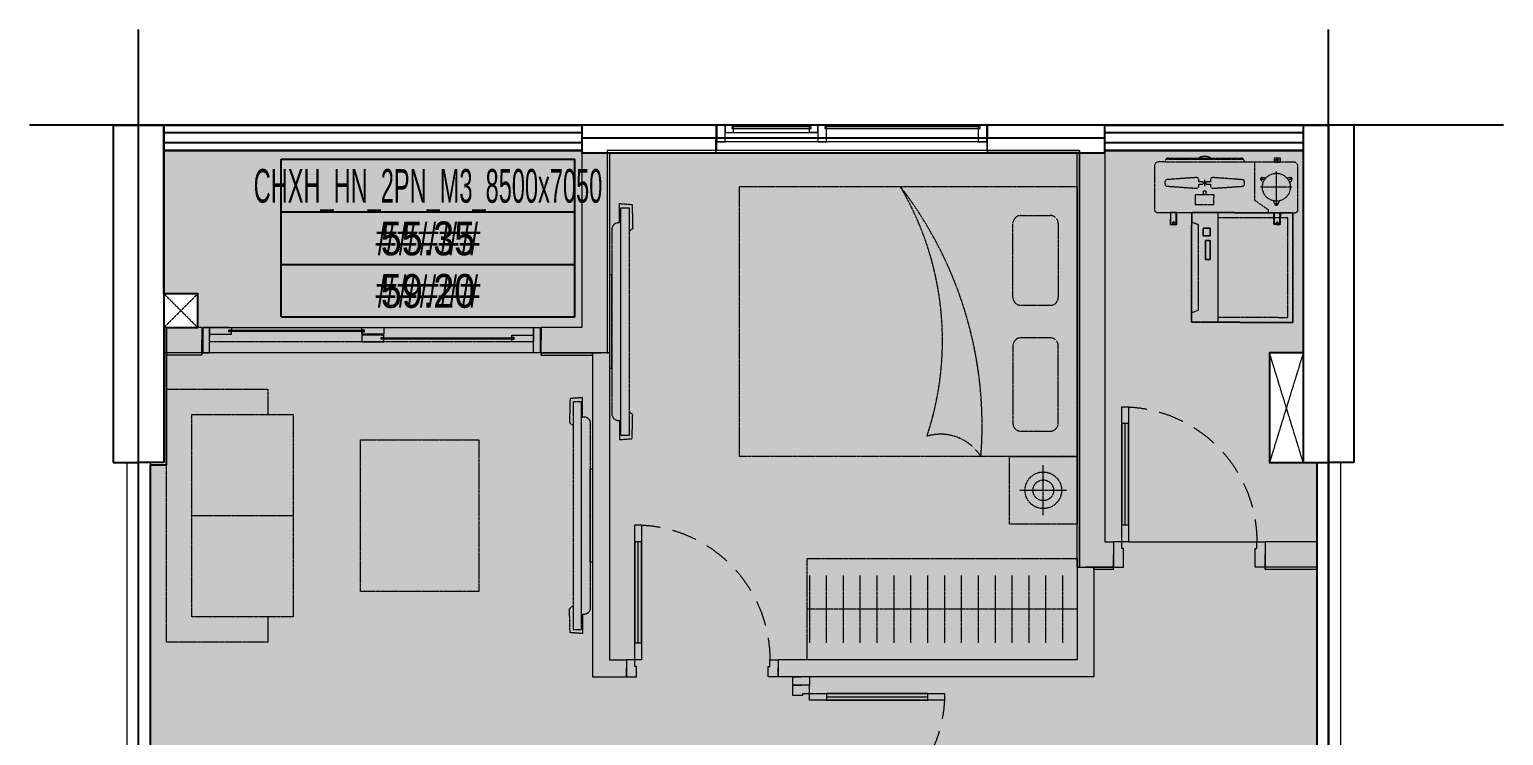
# Model space of a CAD drawing. Header units: millimetres. Extents: x -623 to 8130, y -735 to 8898.
# Drawn here: x -603 to 8130, y 4712 to 8898 of the extents above; entities that cross this region are included whole.
import ezdxf
from ezdxf.enums import TextEntityAlignment as Align

# ---------------------------------------------------------------- set-up
doc = ezdxf.new("R2010")
doc.units = ezdxf.units.MM
doc.linetypes.add('3PN B$0$HIDDENX2', pattern=[0.75, 0.5, -0.25])
doc.linetypes.add('HIDDEN', pattern=[9.525, 6.35, -3.175])
doc.layers.get('0').update_dxf_attribs({"color": 231})
doc.layers.get('DefPoints').update_dxf_attribs({"color": 191})
doc.layers.add('2pn_t1', color=7, linetype='Continuous', true_color=0xb8c7d1)
doc.layers.add('A-AREA-SPACE', color=130, linetype='Continuous', plot=False)
doc.layers.add('A-AREA-WALL-CENTER', color=210, linetype='Continuous', plot=False)
doc.layers.add('A-CONC', color=2, linetype='Continuous')
doc.layers.add('A-RAIL', color=153, linetype='Continuous')
for name, color, linetype, lineweight in [('A-DOOR', 142, 'Continuous', 9), ('A-FNSH', 253, 'Continuous', 9), ('A-FURN', 251, 'HIDDEN', 5), ('A-HIDD', 45, 'HIDDEN', 9), ('A-WALL-INT', 31, 'Continuous', 20), ('A-WALL-PRTN', 6, 'Continuous', 9)]:
    doc.layers.add(name, color=color, linetype=linetype, lineweight=lineweight)
doc.styles.add('VTK_Arial', font='arial.ttf', dxfattribs={"width": 0.8})

# ---------------------------------------------------------------- blocks, each defined once
blk = doc.blocks.new('DT-CAN')
at = {"layer": 'DefPoints'}
for p, q in [((-870.7, 0), (870.7, 0)), ((-870.7, -934.4), (-870.7, 0)), ((870.7, -934.4), (870.7, 0)), ((-870.7, -311.5), (870.7, -311.5)), ((-870.7, -622.9), (870.7, -622.9)), ((-870.7, -934.4), (870.7, -934.4))]:
    blk.add_line(p, q, dxfattribs=at)
at = {"layer": 'DefPoints', "color": 7, "style": 'VTK_Arial', "width": 0.5}
blk.add_attdef('LOAICAN', text='', height=200, dxfattribs=at).set_placement((0, -257.5), align=Align.CENTER)
at = {"layer": 'DefPoints', "color": 5, "style": 'VTK_Arial', "width": 0.8}
blk.add_attdef('DT-TT', text='', height=200, dxfattribs=at).set_placement((0, -569), align=Align.CENTER)
at = {"layer": 'DefPoints', "color": 6, "style": 'VTK_Arial', "width": 0.8}
blk.add_attdef('DT-TIM', text='', height=200, dxfattribs=at).set_placement((0, -880.4), align=Align.CENTER)
blk = doc.blocks.new('*U106')
blk.add_line((2475, 150), (0, 150))
for points in [[(0, 150), (2475, 150), (2475, 0), (0, 0)], [(0, 105), (2475, 105), (2475, 45), (0, 45)]]:
    blk.add_lwpolyline(points, close=True)
blk = doc.blocks.new('*U108')
blk.add_line((1175, 150), (0, 150))
for points in [[(0, 150), (1175, 150), (1175, 0), (0, 0)], [(0, 105), (1175, 105), (1175, 45), (0, 45)]]:
    blk.add_lwpolyline(points, close=True)
blk = doc.blocks.new('*U34')
blk.add_line((-100, -70), (-700, -70))
for points in [[(100, 0), (100, -60), (40, -60), (40, -50), (0, -50), (0, 0)], [(0, -50), (-800, -50), (-800, -90), (0, -90)], [(-100, -50), (-100, -90), (-700, -90), (-700, -50)], [(100, -900), (100, -840), (40, -840), (40, -850), (0, -850), (0, -900)]]:
    blk.add_lwpolyline(points, close=True)
at = {"linetype": '3PN B$0$HIDDENX2', "ltscale": 300}
blk.add_arc((0, -50), 800, 180, 270, dxfattribs=at)
blk = doc.blocks.new('*U109')
at = {"linetype": 'HIDDEN', "ltscale": 0.3}
for p, q in [((650, 0), (0, 0)), ((0, 0), (0, -600)), ((0, 0), (0, -444.2)), ((0, 0), (650, 0)), ((650, -600), (650, 0)), ((650, 0), (650, -444.2)), ((30, -30), (620, -30)), ((30, -444.2), (30, -30)), ((620, -30), (620, -444.2)), ((0, -600), (0, -444.2)), ((650, -444.2), (0, -444.2)), ((620, -444.2), (30, -444.2)), ((373.1, -490.4), (373.1, -518.1)), ((483.8, -490.4), (373.1, -490.4)), ((373.1, -518.1), (483.8, -518.1)), ((483.8, -518.1), (483.8, -490.4)), ((511.5, -490.4), (511.5, -531.9)), ((557.7, -490.4), (511.5, -490.4)), ((557.7, -531.9), (557.7, -490.4)), ((650, -600), (650, -444.2)), ((0, -600), (650, -600)), ((0, -600), (650, -600)), ((56.2, -600), (72.3, -559.6)), ((72.3, -559.6), (577.7, -559.6)), ((511.5, -531.9), (557.7, -531.9)), ((577.7, -559.6), (593.8, -600))]:
    blk.add_line(p, q, dxfattribs=at)
for points in [[(650, -600), (0, -600), (0, 0), (650, 0)], [(650, -600), (0, -600), (0, -444.2), (0, 0), (650, 0), (650, -444.2)], [(30, -444.2), (30, -30), (620, -30), (620, -444.2)], [(483.8, -518.1), (373.1, -518.1), (373.1, -490.4), (483.8, -490.4)], [(557.7, -531.9), (511.5, -531.9), (511.5, -490.4), (557.7, -490.4)]]:
    blk.add_lwpolyline(points, close=True, dxfattribs=at)
blk = doc.blocks.new('E-CHUNG-CUCNONG-DH')
at = {"linetype": 'HIDDEN', "ltscale": 0.3}
for p, q in [((292.8, 313.7), (311.7, 313.7)), ((302.2, 304.3), (302.2, 323.2)), ((-127.5, 157.6), (-127.5, 194.3)), ((221.4, 195.2), (205, 204.7)), ((217.9, 208.1), (208.5, 191.8)), ((297.5, 56.8), (297.5, 245.7)), ((373.6, 195.2), (390, 204.7)), ((386.5, 191.8), (377.1, 208.1)), ((391.9, 151.3), (203.1, 151.3)), ((288.1, 53.9), (306.9, 53.9)), ((297.5, 63.4), (297.5, 44.5)), ((-302.2, -61.4), (-321.1, -61.4)), ((-311.7, -51.9), (-311.7, -70.8)), ((292.8, -61.4), (311.7, -61.4)), ((302.2, -51.9), (302.2, -70.8))]:
    blk.add_line(p, q, dxfattribs=at)
blk.add_lwpolyline([(-406.1, 0), (406.1, 0, 0.414214), (425, 18.9), (425, 275.9, 0.414214), (401.4, 299.6), (-401.4, 299.6, 0.414214), (-425, 275.9), (-425, 18.9, 0.414214)], format="xyb", close=True, dxfattribs=at)
for points in [[(-363.6, 299.6), (-357.7, 314.3, -0.306678), (-344.6, 323.2), (89.6, 323.2, -0.306678), (102.7, 314.3), (108.6, 299.6)], [(219, 177.2), (205.8, 194.1, -0.677033), (214.5, 209.3), (235.8, 206.2)], [(359.2, 206.2), (380.5, 209.3, -0.677033), (389.2, 194.1), (376, 177.2)], [(314.2, 70.4), (306.3, 50.4, -0.677033), (288.7, 50.4), (280.8, 70.4)]]:
    blk.add_lwpolyline(points, format="xyb", dxfattribs=at)
for points in [[(102.7, 314.3), (-357.7, 314.3)], [(250.3, 0), (250.3, 16.2), (170, 72.6), (170, 299.6)], [(286.2, 323.2), (286.2, 299.6)], [(318.3, 323.2), (318.3, 299.6)], [(-134.4, 106.2), (-134.4, 128.2), (-120.6, 128.2), (-120.6, 106.2)], [(-327.7, -70.8), (-327.7, 0)], [(-295.6, -70.8), (-295.6, 0)], [(286.2, -70.8), (286.2, 0)], [(318.3, -70.8), (318.3, 0)]]:
    blk.add_lwpolyline(points, dxfattribs=at)
for points in [[(283.3, 299.6), (321.1, 299.6), (321.1, 323.2), (283.3, 323.2)], [(-182.9, 47.4), (-72.1, 47.4), (-72.1, 106.2), (-182.9, 106.2)], [(283.3, 0), (321.1, 0), (321.1, -70.8), (283.3, -70.8)], [(-292.8, 0), (-330.6, 0), (-330.6, -70.8), (-292.8, -70.8)]]:
    blk.add_lwpolyline(points, close=True, dxfattribs=at)
for centre, radius in [((302.2, 313.7), 4.72), ((297.5, 151.3), 82.6), ((-311.7, -61.4), 4.72), ((302.2, -61.4), 4.72)]:
    blk.add_circle(centre, radius, dxfattribs=at)
blk.add_arc((-127.5, 257.1), 75.6, 61.04446, 118.95554, dxfattribs=at)
for points, weights, knots in [([(-162.1, 193.1), (-162.1, 188.2), (-162.1, 183.3), (-148.2, 183.3), (-134.3, 183.3), (-134.3, 175.9), (-134.3, 168.6), (-148.2, 168.6), (-162.1, 168.6), (-162.1, 163.7), (-162.1, 158.8), (-162.1, 152.4), (-166.6, 148), (-171, 143.6), (-177.1, 144.2), (-264, 150.3), (-350.9, 156.5), (-363.6, 157.6), (-363.6, 171.1), (-363.6, 175.9), (-363.6, 180.7), (-363.6, 194.3), (-350.9, 195.4), (-264, 201.6), (-177.1, 207.7), (-171, 208.2), (-166.6, 203.9), (-162.1, 199.5), (-162.1, 193.1)], [1, 1, 1, 1, 1, 1, 1, 1, 1, 1, 1, 0.916058650995, 1, 0.916058650995, 1, 1, 1, 0.734760240583, 1, 1, 1, 0.734760240583, 1, 1, 1, 0.916058650995, 1, 0.916058650995, 1], [0, 0, 0, 1, 1, 2, 2, 3, 3, 4, 4, 5, 5, 5.825313, 5.825313, 6.650626, 6.650626, 7.650626, 7.650626, 9.141593, 9.141593, 10.141593, 10.141593, 11.632559, 11.632559, 12.632559, 12.632559, 13.457872, 13.457872, 14.283185, 14.283185, 14.283185]), ([(95.9, 156.5), (9, 150.3), (-77.9, 144.2), (-84, 143.6), (-88.4, 148), (-92.9, 152.4), (-92.9, 158.8), (-92.9, 163.7), (-92.9, 168.6), (-106.8, 168.6), (-120.7, 168.6), (-120.7, 175.9), (-120.7, 183.3), (-106.8, 183.3), (-92.9, 183.3), (-92.9, 188.2), (-92.9, 193.1), (-92.9, 199.5), (-88.4, 203.9), (-84, 208.2), (-77.9, 207.7), (9, 201.6), (95.9, 195.4), (108.6, 194.3), (108.6, 180.7), (108.6, 175.9), (108.6, 171.1), (108.6, 157.6), (95.9, 156.5)], [1, 1, 1, 0.916058650995, 1, 0.916058650995, 1, 1, 1, 1, 1, 1, 1, 1, 1, 1, 1, 0.916058650995, 1, 0.916058650995, 1, 1, 1, 0.734760240583, 1, 1, 1, 0.734760240583, 1], [0, 0, 0, 1, 1, 1.825313, 1.825313, 2.650626, 2.650626, 3.650626, 3.650626, 4.650626, 4.650626, 5.650626, 5.650626, 6.650626, 6.650626, 7.650626, 7.650626, 8.475939, 8.475939, 9.301253, 9.301253, 10.301253, 10.301253, 11.792219, 11.792219, 12.792219, 12.792219, 14.283185, 14.283185, 14.283185])]:
    blk.add_rational_spline(points, weights, degree=2, knots=knots, dxfattribs=at)
blk = doc.blocks.new('*U32')
at = {"linetype": 'HIDDEN', "ltscale": 0.3}
blk.add_line((1960, 85), (40, 85), dxfattribs=at)
for p, q in [((158.1, 15.5), (158.1, 24.5)), ((1060.6, 60.5), (1060.6, 69.5))]:
    blk.add_line(p, q)
blk.add_lwpolyline([(0, 0), (2000, 0), (2000, 150), (0, 150)], close=True)
for points in [[(40, 54.5), (40, 0), (0, 0), (0, 150), (40, 150), (40, 0), (40, 0), (40, 54.5)], [(1960, 54.5), (1960, 0), (2000, 0), (2000, 150), (1960, 150), (1960, 0), (1960, 0), (1960, 54.5)], [(155, 0), (40, 0), (40, 10), (40, 10), (40, 40), (155, 40), (162, 40), (170, 40), (170, 25), (155, 25), (155, 15)], [(155, 0), (162, 0), (170, 0), (170, 15), (155, 15)], [(158.1, 15.5), (954, 15.5), (954, 24.5), (158.1, 24.5)], [(1072.5, 45), (942.5, 45), (942.5, 45), (942.5, 45), (942.5, 85), (1057.5, 85), (1064.5, 85), (1072.5, 85), (1072.5, 70), (1057.5, 70), (1057.5, 60), (1072.5, 60), (1072.5, 45)], [(942.5, 0), (1072.5, 0), (1072.5, 0), (1072.5, 0), (1072.5, 40), (957.5, 40), (950.5, 40), (942.5, 40), (942.5, 25), (957.5, 25), (957.5, 15), (942.5, 15), (942.5, 0)], [(1060.6, 60.5), (1842, 60.5), (1842, 69.5), (1060.6, 69.5)], [(1960, 45), (1960, 45), (1960, 85), (1845.5, 85), (1838.5, 85), (1830.5, 85), (1830.5, 70), (1845.5, 70), (1845.5, 60)], [(1845.5, 60), (1830.5, 60), (1830.5, 45), (1960, 45), (1960, 45), (1960, 45), (1960, 45)]]:
    blk.add_lwpolyline(points)
blk = doc.blocks.new('*U33')
blk.add_line((0, -150), (1600, -150))
at = {"ltscale": 2000}
for points in [[(0, 0), (0, -150), (-5, -150), (-5, 0)], [(1605, 0), (1605, -150), (1600, -150), (1600, 0)]]:
    blk.add_lwpolyline(points, close=True, dxfattribs=at)
for points in [[(1600, 0), (0, 0), (0, -100), (1600, -100)], [(0, 0), (50, 0), (50, -100), (0, -100)], [(950, 0), (1000, 0), (1000, -100), (950, -100)], [(1000, 0), (1550, 0), (1550, -45), (1000, -45)], [(1050, 0), (1000, 0), (1000, -45), (1050, -45)], [(1500, 0), (1550, 0), (1550, -45), (1500, -45)], [(1550, 0), (1600, 0), (1600, -100), (1550, -100)], [(40, -10), (960, -10), (960, -20), (40, -20)], [(1040, -10), (1510, -10), (1510, -20), (1040, -20)]]:
    blk.add_lwpolyline(points, close=True)
blk = doc.blocks.new('*U17')
at = {"linetype": 'HIDDEN', "ltscale": 0.3}
for p, q in [((-750, -150), (-750, -1350)), ((-150, -150), (-750, -150)), ((-150, -1350), (-150, -150)), ((-150, -750), (-750, -750)), ((-750, -1350), (-150, -1350))]:
    blk.add_line(p, q, dxfattribs=at)
blk.add_lwpolyline([(-600, -1350), (-600, -1500), (0, -1500), (0, 0), (-600, 0), (-600, -150)], dxfattribs=at)
blk = doc.blocks.new('F-PK-TV-01')
at = {"linetype": 'HIDDEN', "ltscale": 0.3}
for points in [[(0, -113.8), (0, 0), (-73.9, -5.9), (-77.3, -148.1), (-56.2, -164.8)], [(0, -1285.4), (0, -1399.2), (-73.9, -1393.3), (-77.3, -1251.1), (-56.2, -1234.4)]]:
    blk.add_lwpolyline(points, dxfattribs=at)
for points in [[(-6.2, -1374.6), (-56.2, -1374.6), (-56.2, -24.6), (-6.2, -24.6)], [(60, -422.7), (45.8, -422.7), (45.8, -976.5), (60, -976.5)]]:
    blk.add_lwpolyline(points, close=True, dxfattribs=at)
blk.add_lwpolyline([(-6.2, -1285.4), (7.4, -1285.4, 0.414214), (45.8, -1247), (45.8, -152.2, 0.414214), (7.4, -113.8), (-6.2, -113.8)], format="xyb", close=True, dxfattribs=at)
blk = doc.blocks.new('F-PK-BANSOAN-01')
at = {"linetype": 'HIDDEN', "ltscale": 0.3}
blk.add_lwpolyline([(-700, -900), (-700, 0), (0, 0), (0, -900)], close=True, dxfattribs=at)
blk = doc.blocks.new('*U28')
at = {"linetype": 'HIDDEN', "ltscale": 0.3}
for p, q in [((86.1, 499.5), (86.1, 101.1)), ((186.1, 499.5), (186.1, 101.1)), ((286.1, 499.5), (286.1, 101.1)), ((386.1, 499.5), (386.1, 101.1)), ((486.1, 499.5), (486.1, 101.1)), ((586.1, 499.5), (586.1, 101.1)), ((686.1, 499.5), (686.1, 101.1)), ((786.1, 499.5), (786.1, 101.1)), ((886.1, 499.5), (886.1, 101.1)), ((986.1, 499.5), (986.1, 101.1)), ((1086.1, 499.5), (1086.1, 101.1)), ((1186.1, 499.5), (1186.1, 101.1)), ((1286.1, 499.5), (1286.1, 101.1)), ((1386.1, 499.5), (1386.1, 101.1)), ((1486.1, 499.5), (1486.1, 101.1)), ((1586.1, 499.5), (1586.1, 101.1)), ((0, 300), (1600, 300))]:
    blk.add_line(p, q, dxfattribs=at)
blk.add_lwpolyline([(0, 0), (1600, 0), (1600, 600), (0, 600)], close=True, dxfattribs=at)
blk = doc.blocks.new('F-PN-DONGIUONG-01')
at = {"linetype": 'HIDDEN', "ltscale": 0.3}
for p, q in [((-200, -348.1), (-200, -51.9)), ((-338.8, -200), (-61.2, -200))]:
    blk.add_line(p, q, dxfattribs=at)
blk.add_lwpolyline([(0, -400), (-400, -400), (-400, 0), (0, 0)], close=True, dxfattribs=at)
for radius in [108.5, 61.3]:
    blk.add_circle((-200, -200), radius, dxfattribs=at)
blk = doc.blocks.new('F-PN-GIUONG-2000X1600')
at = {"linetype": 'HIDDEN', "ltscale": 0.3}
for p, q in [((332.5, -150.5), (159.2, -150.5)), ((111.4, -198.4), (111.4, -655.8)), ((380.4, -655.8), (380.4, -198.4)), ((159.2, -703.7), (332.5, -703.7)), ((111.4, -1381), (111.4, -944.2)), ((159.2, -896.3), (332.5, -896.3)), ((380.4, -944.2), (380.4, -1381)), ((332.5, -1428.8), (159.2, -1428.8))]:
    blk.add_line(p, q, dxfattribs=at)
blk.add_lwpolyline([(2000, 0), (2000, -1600), (0, -1600), (0, 0), (2000, 0)], dxfattribs=at)
for centre, radius, start, end in [((2879.5, -182.5), 2316.9, 175.48135, 217.72002), ((808.7, 149.5), 281.8, 212.03819, 286.6668), ((159.2, -198.4), 47.8, 90, 180), ((332.5, -198.4), 47.8, 0, 90), ((2591, -687.7), 1793.5, 161.56279, 210.57443), ((159.2, -655.8), 47.8, 180, 270), ((332.5, -655.8), 47.8, 270, 0), ((159.2, -944.2), 47.8, 90, 180), ((332.5, -944.2), 47.8, 0, 90), ((159.2, -1381), 47.8, 180, 270), ((332.5, -1381), 47.8, 270, 0)]:
    blk.add_arc(centre, radius, start, end, dxfattribs=at)
blk = doc.blocks.new('*U105')
blk.add_line((-100, -70), (-700, -70))
for points in [[(150, 0), (150, -60), (40, -60), (40, -50), (0, -50), (0, 0)], [(0, -50), (-800, -50), (-800, -90), (0, -90)], [(-100, -50), (-100, -90), (-700, -90), (-700, -50)], [(150, -900), (150, -840), (40, -840), (40, -850), (0, -850), (0, -900)]]:
    blk.add_lwpolyline(points, close=True)
at = {"linetype": '3PN B$0$HIDDENX2', "ltscale": 300}
blk.add_arc((0, -50), 800, 180, 270, dxfattribs=at)

msp = doc.modelspace()

# ---------------------------------------------------------------- hatches: boundary and pattern name
at = {"layer": '2pn_t1'}
h = msp.add_hatch(color=256, dxfattribs=at)
h.dxf.hatch_style = 1
h.paths.add_polyline_path([(4303.4, 1176.1), (3353.4, 1176.1), (3353.4, 1616.1), (4303.4, 1616.1)], flags=16)
h.paths.add_polyline_path([(193.4, 8181.1), (2668.4, 8181.1), (2668.4, 8166.1), (5603.4, 8166.1), (5768.4, 8166.1), (5768.4, 8181.1), (6943.4, 8181.1), (6943.4, 6981.1), (6743.4, 6981.1), (6743.4, 6331.1), (7023.4, 6331.1), (7023.4, 1846.1), (6928.4, 1846.1), (6928.4, -13.9), (1468.4, -13.9), (1468.4, -28.9), (208.4, -28.9), (208.4, 1846.1), (113.4, 1846.1), (113.4, 6316.1), (208.4, 6316.1), (208.4, 7131.1), (393.4, 7131.1), (393.4, 7331.1), (193.4, 7331.1)])

# ---------------------------------------------------------------- linework, layer by layer
at = {"layer": 'A-AREA-SPACE', "ltscale": 5}
msp.add_lwpolyline([(113.4, 1846.1), (113.4, 6316.1), (208.4, 6316.1), (208.4, 7131.1), (393.4, 7131.1), (393.4, 7331.1), (193.4, 7331.1), (193.4, 8181.1), (2668.4, 8181.1), (2668.4, 8166.1), (5603.4, 8166.1), (5768.4, 8166.1), (5768.4, 8181.1), (6943.4, 8181.1), (6943.4, 6981.1), (6743.4, 6981.1), (6743.4, 6331.1), (7023.4, 6331.1), (7023.4, 1846.1)], dxfattribs=at)
at = {"layer": 'A-AREA-WALL-CENTER'}
msp.add_lwpolyline([(43.4, 8331.1), (2668.4, 8331.1), (2668.4, 8256.1), (5768.4, 8256.1), (5768.4, 8331.1), (7093.4, 8331.1), (7093.4, -98.9), (43.4, -98.9)], close=True, dxfattribs=at)
at = {"layer": 'A-CONC'}
for p, q in [((-106.6, 8331.1), (43.4, 8331.1)), ((-106.6, 8331.1), (-106.6, 6331.1)), ((193.4, 8331.1), (43.4, 8331.1)), ((193.4, 8331.1), (193.4, 6331.1)), ((6943.4, 8331.1), (7093.4, 8331.1)), ((6943.4, 8331.1), (6943.4, 6331.1)), ((7243.4, 8331.1), (7093.4, 8331.1)), ((7243.4, 8331.1), (7243.4, 6331.1)), ((-106.6, 6331.1), (43.4, 6331.1)), ((193.4, 6331.1), (43.4, 6331.1)), ((6943.4, 6331.1), (7093.4, 6331.1)), ((7243.4, 6331.1), (7093.4, 6331.1))]:
    msp.add_line(p, q, dxfattribs=at)
at = {"layer": 'A-FNSH'}
for p, q in [((3463.4, 8181.1), (2818.4, 8181.1)), ((2818.4, 8181.1), (2818.4, 6981.1)), ((3463.4, 8166.1), (2833.4, 8166.1)), ((2833.4, 8166.1), (2833.4, 6981.1)), ((3463.4, 8181.1), (3463.4, 8173.6)), ((3463.4, 8166.1), (3463.4, 8173.6)), ((5618.4, 8181.1), (5073.4, 8181.1)), ((5073.4, 8181.1), (5073.4, 8173.6)), ((5073.4, 8166.1), (5073.4, 8173.6)), ((5603.4, 8166.1), (5073.4, 8166.1)), ((5603.4, 5711.1), (5603.4, 8166.1)), ((5618.4, 5711.1), (5618.4, 8181.1)), ((418.4, 6981.1), (193.4, 6981.1)), ((193.4, 6981.1), (193.4, 6331.1)), ((418.4, 6966.1), (208.4, 6966.1)), ((208.4, 6966.1), (208.4, 6316.1)), ((418.4, 6981.1), (418.4, 6973.6)), ((418.4, 6966.1), (418.4, 6973.6)), ((2428.4, 6981.1), (2428.4, 6973.6)), ((2428.4, 6981.1), (2733.4, 6981.1)), ((2428.4, 6966.1), (2428.4, 6973.6)), ((2428.4, 6966.1), (2733.4, 6966.1)), ((2733.4, 6981.1), (2733.4, 6973.6)), ((2733.4, 6966.1), (2733.4, 6973.6)), ((2818.4, 6981.1), (2825.9, 6981.1)), ((2833.4, 6981.1), (2825.9, 6981.1)), ((193.4, 6331.1), (113.4, 6331.1)), ((113.4, 6331.1), (113.4, 6323.6)), ((113.4, 6316.1), (113.4, 6323.6)), ((208.4, 6316.1), (113.4, 6316.1)), ((5908.4, 5861.1), (6668.4, 5861.1)), ((5603.4, 5711.1), (5610.9, 5711.1)), ((5618.4, 5711.1), (5610.9, 5711.1)), ((5818.4, 5711.1), (5703.4, 5711.1)), ((5703.4, 5711.1), (5703.4, 5703.6)), ((5703.4, 5696.1), (5703.4, 5703.6)), ((5818.4, 5696.1), (5703.4, 5696.1)), ((5818.4, 5711.1), (5818.4, 5703.6)), ((5818.4, 5696.1), (5818.4, 5703.6)), ((7023.4, 5711.1), (6718.4, 5711.1)), ((6718.4, 5711.1), (6718.4, 5703.6)), ((6718.4, 5696.1), (6718.4, 5703.6)), ((7023.4, 5696.1), (6718.4, 5696.1)), ((7023.4, 5711.1), (7023.4, 5703.6)), ((7023.4, 5696.1), (7023.4, 5703.6))]:
    msp.add_line(p, q, dxfattribs=at)
at = {"layer": 'A-HIDD', "ltscale": 0.05}
for points in [[(393.4, 7131.1), (193.4, 7131.1), (193.4, 7331.1), (393.4, 7331.1)], [(6943.4, 6331.1), (6743.4, 6331.1), (6743.4, 6981.1), (6943.4, 6981.1)]]:
    msp.add_lwpolyline(points, close=True, dxfattribs=at)
for points in [[(393.4, 7331.1), (193.4, 7131.1)], [(393.4, 7131.1), (193.4, 7331.1)], [(6943.4, 6981.1), (6743.4, 6331.1)], [(6943.4, 6331.1), (6743.4, 6981.1)]]:
    msp.add_lwpolyline(points, dxfattribs=at)
at = {"layer": 'A-WALL-INT'}
for p, q in [((2733.4, 6981.1), (2783.4, 6981.1)), ((2733.4, 6981.1), (2733.4, 5061.1)), ((2833.4, 6981.1), (2783.4, 6981.1)), ((2833.4, 6981.1), (2833.4, 5161.1)), ((-26.6, 6331.1), (43.4, 6331.1)), ((-26.6, 6331.1), (-26.6, 1831.1)), ((113.4, 6331.1), (43.4, 6331.1)), ((113.4, 6331.1), (113.4, 1831.1)), ((7023.4, 6331.1), (7093.4, 6331.1)), ((7023.4, 6331.1), (7023.4, 1831.1)), ((7163.4, 6331.1), (7093.4, 6331.1)), ((7163.4, 6331.1), (7163.4, 1831.1)), ((5603.4, 5711.1), (5653.4, 5711.1)), ((5603.4, 5711.1), (5603.4, 5161.1)), ((5703.4, 5711.1), (5653.4, 5711.1)), ((5703.4, 5711.1), (5703.4, 5061.1)), ((2833.4, 5161.1), (2933.4, 5161.1)), ((2933.4, 5161.1), (2933.4, 5111.1)), ((5603.4, 5161.1), (3833.4, 5161.1)), ((3833.4, 5161.1), (3833.4, 5111.1)), ((2933.4, 5061.1), (2933.4, 5111.1)), ((3833.4, 5061.1), (3833.4, 5111.1)), ((2733.4, 5061.1), (2933.4, 5061.1)), ((5703.4, 5061.1), (3833.4, 5061.1)), ((3918.4, 5061.1), (3968.4, 5061.1)), ((3918.4, 5061.1), (3918.4, 5011.1)), ((3918.4, 5011.1), (3968.4, 5011.1)), ((4018.4, 5061.1), (3968.4, 5061.1)), ((4018.4, 5011.1), (3968.4, 5011.1)), ((4018.4, 5061.1), (4018.4, 5011.1))]:
    msp.add_line(p, q, dxfattribs=at)
at = {"layer": 'A-WALL-PRTN'}
for p, q in [((3463.4, 8331.1), (2668.4, 8331.1)), ((2668.4, 8331.1), (2668.4, 7131.1)), ((3463.4, 8331.1), (3463.4, 8256.1)), ((5073.4, 8331.1), (5073.4, 8256.1)), ((5073.4, 8331.1), (5768.4, 8331.1)), ((5768.4, 8331.1), (5768.4, 5861.1)), ((3463.4, 8181.1), (3463.4, 8256.1)), ((5073.4, 8181.1), (5073.4, 8256.1)), ((3463.4, 8181.1), (2818.4, 8181.1)), ((2818.4, 8181.1), (2818.4, 6981.1)), ((5073.4, 8181.1), (5618.4, 8181.1)), ((5618.4, 8181.1), (5618.4, 5711.1)), ((418.4, 7131.1), (193.4, 7131.1)), ((193.4, 7131.1), (193.4, 7056.1)), ((418.4, 7131.1), (418.4, 7056.1)), ((2668.4, 7131.1), (2428.4, 7131.1)), ((2428.4, 7131.1), (2428.4, 7056.1)), ((193.4, 6981.1), (193.4, 7056.1)), ((418.4, 6981.1), (418.4, 7056.1)), ((2428.4, 6981.1), (2428.4, 7056.1)), ((418.4, 6981.1), (193.4, 6981.1)), ((2818.4, 6981.1), (2428.4, 6981.1)), ((5768.4, 5861.1), (5818.4, 5861.1)), ((5818.4, 5861.1), (5818.4, 5786.1)), ((7023.4, 5861.1), (6718.4, 5861.1)), ((6718.4, 5861.1), (6718.4, 5786.1)), ((7023.4, 5861.1), (7023.4, 5786.1)), ((5818.4, 5711.1), (5818.4, 5786.1)), ((6718.4, 5711.1), (6718.4, 5786.1)), ((7023.4, 5711.1), (7023.4, 5786.1)), ((5618.4, 5711.1), (5818.4, 5711.1)), ((7023.4, 5711.1), (6718.4, 5711.1))]:
    msp.add_line(p, q, dxfattribs=at)
at = {"layer": 'DefPoints', "ltscale": 0.3}
for p, q in [((43.4, -735.5), (43.4, 8897.7)), ((7093.4, -735.5), (7093.4, 8897.7)), ((8129.9, 8331.1), (-603.2, 8331.1))]:
    msp.add_line(p, q, dxfattribs=at)

# ---------------------------------------------------------------- block references
at = {"layer": 'A-DOOR', "linetype": 'HIDDEN', "xscale": -1}
msp.add_blockref('*U33', (5068.4, 8331.1), dxfattribs=at)
at = {"layer": 'A-DOOR', "xscale": -1, "rotation": 180}
msp.add_blockref('*U32', (423.4, 7131.1), dxfattribs=at)
at = {"layer": 'A-DOOR', "ltscale": 0.3, "xscale": -1, "rotation": 90}
for name, p in [('*U105', (5818.4, 5861.1)), ('*U34', (2933.4, 5161.1))]:
    msp.add_blockref(name, p, dxfattribs=at)
at = {"layer": 'A-DOOR', "ltscale": 0.3, "xscale": -1}
msp.add_blockref('*U34', (4018.4, 5011.1), dxfattribs=at)
at = {"layer": 'A-FURN', "linetype": 'HIDDEN', "rotation": 359.9078463852412}
msp.add_blockref('E-CHUNG-CUCNONG-DH', (6486.6, 7811.9), dxfattribs=at)
at = {"layer": 'A-FURN', "rotation": 180}
for name, p in [('F-PN-GIUONG-2000X1600', (5603.4, 6366.1)), ('F-PN-GIUONG-2000X1600', (5603.4, 6366.1)), ('F-PK-TV-01', (2893.3, 6466.5))]:
    msp.add_blockref(name, p, dxfattribs=at)
at = {"layer": 'A-FURN', "xscale": -0.9999978343900433, "yscale": 0.9999978343900439, "zscale": 0.9999978343900437, "rotation": 269.907846385677}
msp.add_blockref('*U109', (6881.4, 7161.2), dxfattribs=at)
at = {"layer": 'A-FURN', "xscale": -1}
for name, p in [('*U17', (208.4, 6766.1)), ('*U28', (5603.4, 5161.1))]:
    msp.add_blockref(name, p, dxfattribs=at)
at = {"layer": 'A-FURN', "xscale": -1, "rotation": 180}
msp.add_blockref('F-PK-TV-01', (2673.4, 5316.5), dxfattribs=at)
at = {"layer": 'A-FURN'}
msp.add_blockref('F-PK-BANSOAN-01', (2058.4, 6466.1), dxfattribs=at)
at = {"layer": 'A-FURN', "linetype": 'HIDDEN'}
msp.add_blockref('F-PN-DONGIUONG-01', (5603.4, 6366.1), dxfattribs=at)
at = {"layer": 'A-RAIL', "linetype": 'HIDDEN'}
for name, p in [('*U106', (193.4, 8181.1)), ('*U108', (5768.4, 8181.1))]:
    msp.add_blockref(name, p, dxfattribs=at)
at = {"layer": 'DefPoints'}
for values in [{'DT-TIM': '#####', 'DT-TT': '#####', 'LOAICAN': 'CHXH_HN_2PN_M3_8500x7050'}, {'DT-TIM': '59.20', 'DT-TT': '55.35', 'LOAICAN': 'CHXH_HN_2PN_M3_8500x7050'}]:
    msp.add_blockref('DT-CAN', (1757.9, 8128.1), dxfattribs=at).add_auto_attribs(values)

doc.saveas('drawing.dxf')
